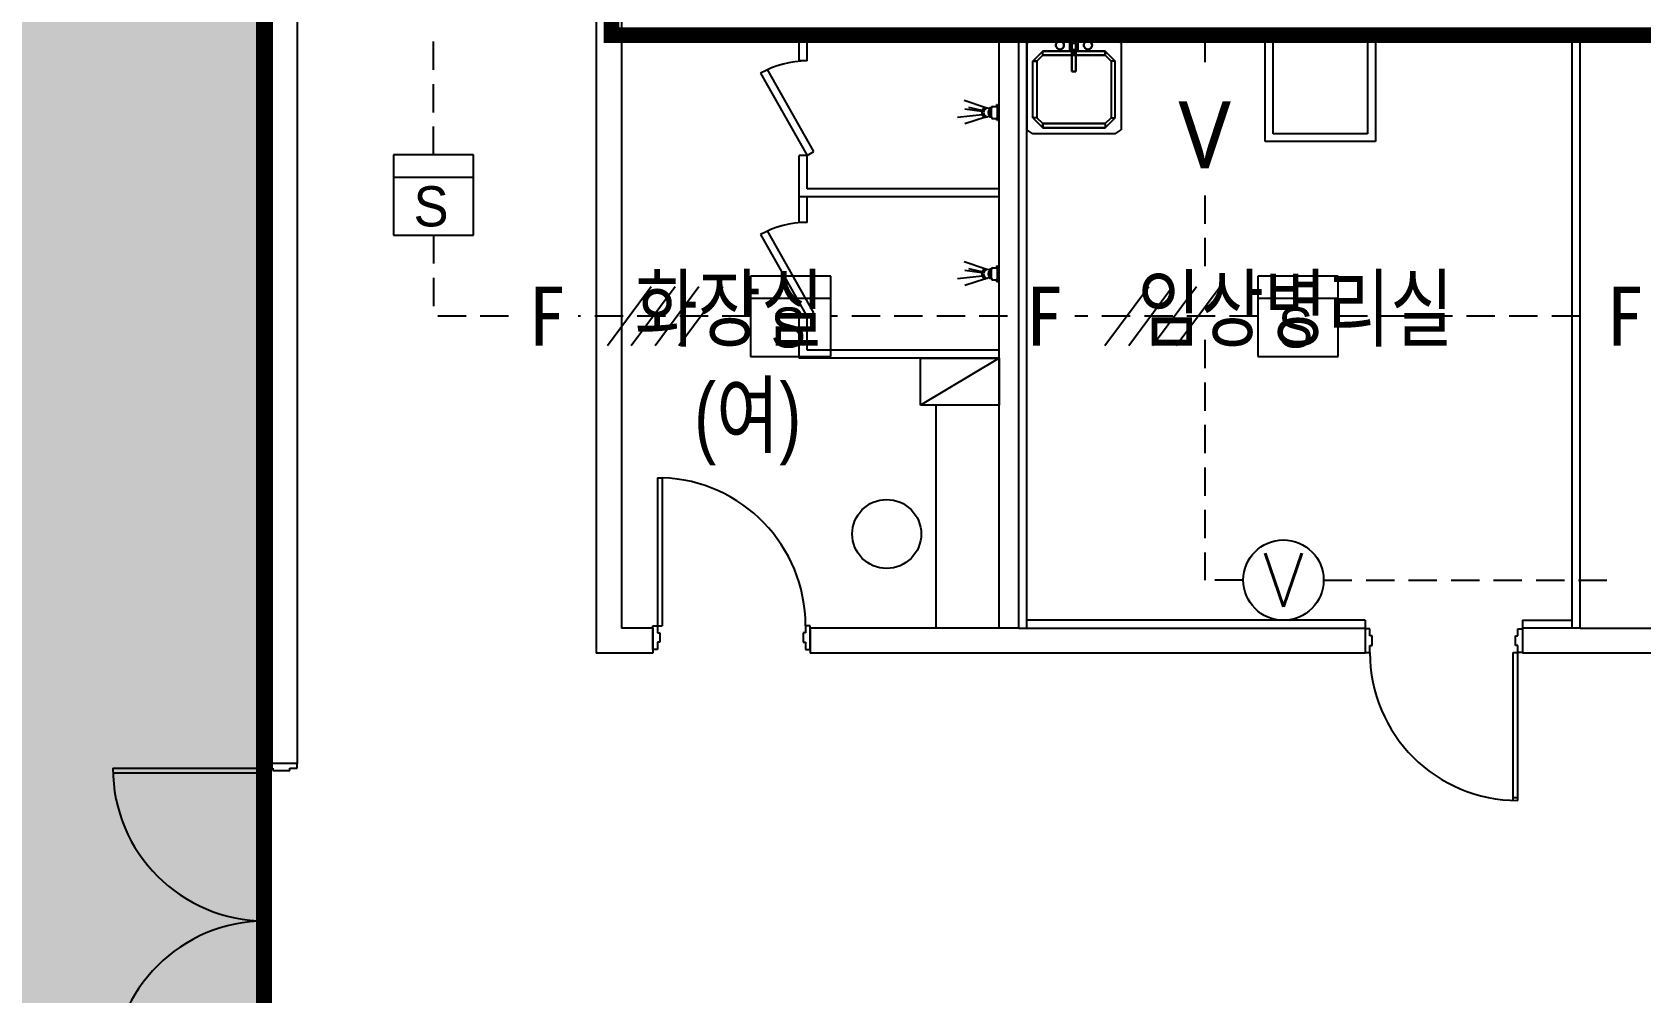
# Model space of a CAD drawing. Header units: millimetres. Extents: x 1710 to 94914, y 1329 to 63037.
# Drawn here: x 22099 to 32318, y 29838 to 35939 of the extents above; entities that cross this region are included whole.
import ezdxf
from ezdxf.enums import TextEntityAlignment as Align

# ---------------------------------------------------------------- set-up
doc = ezdxf.new("R2010")
doc.units = ezdxf.units.MM
doc.header["$LTSCALE"] = 120
doc.linetypes.add('HIDDENX2', pattern=[0.75, 0.5, -0.25])
for name, color, linetype in [('2구역', 6, 'Continuous'), ('6구역', 51, 'Continuous'), ('ARCH', 9, 'Continuous'), ('DET', 2, 'Continuous'), ('DET-S', 2, 'Continuous'), ('fire', 2, 'Continuous'), ('fire-l', 4, 'Continuous'), ('STROBE', 1, 'Continuous'), ('공사제외', 5, 'Continuous'), ('동물실', 9, 'Continuous')]:
    doc.layers.add(name, color=color, linetype=linetype)
doc.styles.add('GHD', font='')
doc.styles.add('ghs', font='')
doc.styles.get("Standard").update_dxf_attribs({"font": 'SIMPLEX.shx'})
doc.styles.add('SUKWOO', font='malgun.ttf')
doc.styles.add('돋움', font='')
doc.styles.get('GHD').set_extended_font_data('Dotum')
doc.styles.get('ghs').set_extended_font_data('Dotum')
doc.styles.get('돋움').set_extended_font_data('DotumChe')

# ---------------------------------------------------------------- blocks, each defined once
blk = doc.blocks.new('SINK')
at = {"layer": '동물실'}
for p, q in [((0, 262), (25, 300)), ((0, 262), (0, -262)), ((25, 300), (575, 300)), ((76, 198), (140, 262)), ((140, 262), (76, 198)), ((140, 236), (102, 198)), ((102, 198), (140, 236)), ((498, 262), (140, 262)), ((140, 262), (140, 236)), ((498, 262), (140, 262)), ((140, 236), (140, 262)), ((140, 236), (498, 236)), ((140, 236), (498, 236)), ((498, 262), (562, 198)), ((498, 236), (498, 262)), ((498, 262), (562, 198)), ((498, 236), (498, 262)), ((498, 236), (536, 198)), ((536, 198), (498, 236)), ((600, 262), (575, 300)), ((600, -262), (600, 262)), ((16, 102), (20, 107)), ((20, 107), (16, 102)), ((16, 102), (20, 107)), ((20, 107), (16, 102)), ((20, 107), (25, 111)), ((25, 111), (20, 107)), ((20, 107), (25, 111)), ((25, 111), (20, 107)), ((25, 111), (32, 114)), ((32, 114), (25, 111)), ((25, 111), (32, 114)), ((32, 114), (25, 111)), ((32, 114), (38, 115)), ((38, 115), (32, 114)), ((32, 114), (38, 115)), ((38, 115), (32, 114)), ((38, 115), (45, 114)), ((45, 114), (38, 115)), ((38, 115), (45, 114)), ((45, 114), (38, 115)), ((45, 114), (51, 111)), ((51, 111), (45, 114)), ((45, 114), (51, 111)), ((51, 111), (45, 114)), ((51, 111), (56, 107)), ((56, 107), (51, 111)), ((51, 111), (56, 107)), ((56, 107), (51, 111)), ((56, 107), (60, 102)), ((60, 102), (56, 107)), ((56, 107), (60, 102)), ((60, 102), (56, 107)), ((76, -198), (76, 198)), ((102, 198), (76, 198)), ((76, 198), (76, -198)), ((102, 198), (76, 198)), ((102, 198), (102, -198)), ((102, -198), (102, 198)), ((536, -198), (536, 198)), ((562, 198), (536, 198)), ((536, 198), (536, -198)), ((536, 198), (562, 198)), ((562, 198), (562, -198)), ((562, -198), (562, 198)), ((13, 89), (14, 96)), ((14, 96), (13, 89)), ((13, 89), (14, 96)), ((14, 96), (13, 89)), ((14, 82), (13, 89)), ((13, 89), (14, 82)), ((14, 82), (13, 89)), ((13, 89), (14, 82)), ((25, 13), (13, 25)), ((13, 25), (13, -25)), ((76, 25), (13, 25)), ((25, 13), (13, 25)), ((14, 96), (16, 102)), ((16, 102), (14, 96)), ((14, 96), (16, 102)), ((16, 102), (14, 96)), ((16, 76), (14, 82)), ((14, 82), (16, 76)), ((16, 76), (14, 82)), ((14, 82), (16, 76)), ((20, 71), (16, 76)), ((16, 76), (20, 71)), ((20, 71), (16, 76)), ((16, 76), (20, 71)), ((25, 67), (20, 71)), ((20, 71), (25, 67)), ((25, 67), (20, 71)), ((20, 71), (25, 67)), ((32, 64), (25, 67)), ((25, 67), (32, 64)), ((32, 64), (25, 67)), ((25, 67), (32, 64)), ((25, 13), (25, -13)), ((89, 13), (25, 13)), ((25, 13), (25, -13)), ((25, 13), (64, 13)), ((89, 13), (25, 13)), ((38, 64), (32, 64)), ((32, 64), (38, 64)), ((38, 64), (32, 64)), ((32, 64), (38, 64)), ((38, 64), (45, 64)), ((45, 64), (38, 64)), ((38, 64), (45, 64)), ((45, 64), (38, 64)), ((51, 67), (45, 64)), ((45, 64), (51, 67)), ((51, 67), (45, 64)), ((45, 64), (51, 67)), ((56, 71), (51, 67)), ((51, 67), (56, 71)), ((56, 71), (51, 67)), ((51, 67), (56, 71)), ((60, 76), (56, 71)), ((56, 71), (60, 76)), ((60, 76), (56, 71)), ((56, 71), (60, 76)), ((60, 102), (63, 96)), ((63, 96), (60, 102)), ((60, 102), (63, 96)), ((63, 96), (60, 102)), ((63, 82), (60, 76)), ((60, 76), (63, 82)), ((63, 82), (60, 76)), ((60, 76), (63, 82)), ((63, 96), (64, 89)), ((64, 89), (63, 96)), ((63, 96), (64, 89)), ((64, 89), (63, 96)), ((64, 89), (63, 82)), ((63, 82), (64, 89)), ((64, 89), (63, 82)), ((63, 82), (64, 89)), ((76, 25), (64, 13)), ((64, 13), (76, 25)), ((64, 13), (64, -13)), ((102, 13), (64, 13)), ((64, 13), (64, -13)), ((102, 13), (64, 13)), ((76, -25), (76, 25)), ((89, 13), (204, 13)), ((89, -13), (89, 13)), ((89, -13), (89, 13)), ((89, 13), (102, 13)), ((102, 13), (89, 13)), ((89, 13), (204, 13)), ((102, 13), (204, 13)), ((102, 13), (102, -13)), ((102, -13), (102, 13)), ((204, 13), (102, 13)), ((204, 13), (204, -13)), ((204, 13), (204, -13)), ((204, -13), (204, 13)), ((204, 13), (204, -13)), ((25, -13), (13, -25)), ((25, -13), (13, -25)), ((13, -25), (76, -25)), ((13, -89), (14, -82)), ((14, -82), (13, -89)), ((13, -89), (14, -82)), ((14, -82), (13, -89)), ((14, -96), (13, -89)), ((13, -89), (14, -96)), ((14, -96), (13, -89)), ((13, -89), (14, -96)), ((14, -82), (16, -76)), ((16, -76), (14, -82)), ((14, -82), (16, -76)), ((16, -76), (14, -82)), ((16, -102), (14, -96)), ((14, -96), (16, -102)), ((16, -102), (14, -96)), ((14, -96), (16, -102)), ((16, -76), (20, -71)), ((20, -71), (16, -76)), ((16, -76), (20, -71)), ((20, -71), (16, -76)), ((20, -107), (16, -102)), ((16, -102), (20, -107)), ((20, -107), (16, -102)), ((16, -102), (20, -107)), ((20, -71), (25, -67)), ((25, -67), (20, -71)), ((20, -71), (25, -67)), ((25, -67), (20, -71)), ((25, -13), (89, -13)), ((25, -13), (64, -13)), ((89, -13), (25, -13)), ((25, -67), (32, -64)), ((32, -64), (25, -67)), ((25, -67), (32, -64)), ((32, -64), (25, -67)), ((32, -64), (38, -64)), ((38, -64), (32, -64)), ((32, -64), (38, -64)), ((38, -64), (32, -64)), ((38, -64), (45, -64)), ((45, -64), (38, -64)), ((38, -64), (45, -64)), ((45, -64), (38, -64)), ((45, -64), (51, -67)), ((51, -67), (45, -64)), ((45, -64), (51, -67)), ((51, -67), (45, -64)), ((51, -67), (56, -71)), ((56, -71), (51, -67)), ((51, -67), (56, -71)), ((56, -71), (51, -67)), ((56, -71), (60, -76)), ((60, -76), (56, -71)), ((56, -71), (60, -76)), ((60, -76), (56, -71)), ((60, -102), (56, -107)), ((56, -107), (60, -102)), ((60, -102), (56, -107)), ((56, -107), (60, -102)), ((60, -76), (63, -82)), ((63, -82), (60, -76)), ((60, -76), (63, -82)), ((63, -82), (60, -76)), ((63, -96), (60, -102)), ((60, -102), (63, -96)), ((63, -96), (60, -102)), ((60, -102), (63, -96)), ((63, -82), (64, -89)), ((63, -82), (64, -89)), ((64, -89), (63, -82)), ((63, -82), (64, -89)), ((64, -89), (63, -96)), ((63, -96), (64, -89)), ((64, -89), (63, -96)), ((63, -96), (64, -89)), ((64, -13), (76, -25)), ((76, -25), (64, -13)), ((64, -13), (102, -13)), ((64, -13), (102, -13)), ((204, -13), (89, -13)), ((102, -13), (89, -13)), ((89, -13), (204, -13)), ((102, -13), (89, -13)), ((204, -13), (102, -13)), ((204, -13), (102, -13)), ((25, -111), (20, -107)), ((20, -107), (25, -111)), ((25, -111), (20, -107)), ((20, -107), (25, -111)), ((32, -114), (25, -111)), ((25, -111), (32, -114)), ((32, -114), (25, -111)), ((25, -111), (32, -114)), ((38, -115), (32, -114)), ((32, -114), (38, -115)), ((38, -115), (32, -114)), ((32, -114), (38, -115)), ((45, -114), (38, -115)), ((38, -115), (45, -114)), ((45, -114), (38, -115)), ((38, -115), (45, -114)), ((51, -111), (45, -114)), ((45, -114), (51, -111)), ((51, -111), (45, -114)), ((45, -114), (51, -111)), ((56, -107), (51, -111)), ((51, -111), (56, -107)), ((56, -107), (51, -111)), ((51, -111), (56, -107)), ((140, -262), (76, -198)), ((76, -198), (102, -198)), ((76, -198), (140, -262)), ((102, -198), (76, -198)), ((102, -198), (140, -236)), ((140, -236), (102, -198)), ((562, -198), (498, -262)), ((498, -236), (536, -198)), ((498, -262), (562, -198)), ((536, -198), (498, -236)), ((536, -198), (562, -198)), ((536, -198), (562, -198)), ((0, -262), (25, -300)), ((25, -300), (575, -300)), ((140, -236), (498, -236)), ((140, -262), (140, -236)), ((140, -236), (498, -236)), ((140, -262), (140, -236)), ((498, -262), (140, -262)), ((498, -262), (140, -262)), ((498, -236), (498, -262)), ((498, -236), (498, -262)), ((600, -262), (575, -300))]:
    blk.add_line(p, q, dxfattribs=at)
blk = doc.blocks.new('e-01')
at = {"layer": 'DET'}
for p, q in [((1.5, 1.5), (-1.5, 1.5)), ((-1.5, 1.5), (-1.5, -1.5)), ((1.5, -1.5), (1.5, 1.5)), ((1.5, 0.66), (-1.5, 0.66))]:
    blk.add_line(p, q, dxfattribs=at)
at = {"layer": 'DET-S'}
blk.add_line((-1.5, -1.5), (1.5, -1.5), dxfattribs=at)
at = {"layer": 'DET', "color": 1, "style": 'ghs'}
blk.add_text('S', height=1.5, dxfattribs=at).set_placement((-0.745, -1.172))
blk = doc.blocks.new('01')
at = {"layer": 'fire'}
for p, q in [((-0.079, 1.25), (-1.937, -1.25)), ((0.929, 1.25), (-0.929, -1.25)), ((1.937, 1.25), (0.079, -1.25)), ((2.944, 1.25), (1.087, -1.25))]:
    blk.add_line(p, q, dxfattribs=at)
blk = doc.blocks.new('e-07')
at = {"layer": 'fire'}
blk.add_circle((0, 1.5), 1.5, dxfattribs=at)
at = {"layer": 'STROBE'}
blk.add_line((0, 3), (0, 2.99), dxfattribs=at)
at = {"layer": 'fire', "color": 1}
blk.add_text('V', height=2, dxfattribs=at).set_placement((0, 1.5), align=Align.MIDDLE)

msp = doc.modelspace()

# ---------------------------------------------------------------- hatches: boundary and pattern name
at = {"layer": '공사제외', "linetype": 'Continuous'}
msp.add_hatch(color=253, dxfattribs=at).paths.add_polyline_path([(23571.3, 52274.1), (10031.3, 52274.1), (10031.3, 28344.3), (23571.3, 28344.3)])

# ---------------------------------------------------------------- linework, layer by layer
at = {"layer": '2구역', "linetype": 'Continuous', "const_width": 100, "elevation": 0}
msp.add_lwpolyline([(25778.8, 44357), (25778.8, 35920.8), (37056.3, 35920.8), (37056.3, 44357)], close=True, dxfattribs=at)
at = {"layer": '6구역', "linetype": 'Continuous', "const_width": 100, "elevation": 0}
for points in [[(25778.8, 44357), (23571.3, 44357), (23571.3, 28344.1), (29881.3, 28344.3), (29881.3, 29394.2), (33086.3, 29394.2), (33086.3, 28794.2), (40481.3, 28794.2), (40481.3, 28562.8), (44815.8, 27130.2), (45367.1, 28216.9), (47646.4, 27639), (50928.6, 27153), (53956.4, 27051.3)], [(60281.3, 31994.2), (50381.3, 31994.2), (50381.3, 35944.2), (52581.3, 35944.2), (52581.3, 42084.2), (40531.3, 42084.2), (40531.3, 44357), (37056.3, 44357), (37056.3, 37968.3), (36105.3, 37968.3), (36105.3, 35920.8), (25778.8, 35920.8), (25778.8, 44357)]]:
    msp.add_lwpolyline(points, dxfattribs=at)
at = {"layer": 'ARCH', "color": 9}
for p, q in [((23571.3, 42724, 0), (23571.3, 31294.2, 0)), ((23621.3, 42694.2, 0), (23621.3, 31264.2, 0)), ((23781.3, 42694.2, 0), (23781.3, 31294.2, 0)), ((25681.3, 40944.2, 0), (25681.3, 31994.2, 0)), ((25681.3, 40944.2, 0), (25681.3, 31994.2, 0)), ((25841.3, 40944.2, 0), (25841.3, 35894.2, 0)), ((25841.3, 35934.2, 0), (25841.3, 32154.2, 0)), ((25841.3, 35894.2, 0), (36821.3, 35894.2, 0)), ((26971.3, 35756.4, 0), (26971.3, 35894.2, 0)), ((27021.3, 35756.4, 0), (27021.3, 35894.2, 0)), ((28241.3, 32154.2, 0), (28241.3, 35894.2, 0)), ((28366.3, 32154.2, 0), (28366.3, 35894.2, 0)), ((28416.3, 32154.2, 0), (28416.3, 35894.2, 0)), ((29931.3, 35294.2, 0), (29931.3, 35894.2, 0)), ((29931.3, 35244.2, 0), (29931.3, 35894.2, 0)), ((29981.3, 35294.2, 0), (29981.3, 35894.2, 0)), ((29981.3, 35294.2, 0), (29981.3, 35894.2, 0)), ((30581.3, 35894.2, 0), (30581.3, 35294.2, 0)), ((30581.3, 35894.2, 0), (30581.3, 35294.2, 0)), ((30631.3, 35894.2, 0), (30631.3, 35294.2, 0)), ((30631.3, 35894.2, 0), (30631.3, 35244.2, 0)), ((31881.3, 32154.2, 0), (31881.3, 35894.2, 0)), ((31931.3, 32154.2, 0), (31931.3, 35894.2, 0)), ((26726.1, 35678.7, 0), (27021.3, 35156.4, 0)), ((27064.9, 35181, 0), (26770.7, 35701.5, 0)), ((27021.3, 35756.4, 0), (26971.3, 35756.4, 0)), ((28157, 35459.4, 0), (28019.1, 35504.6, 0)), ((28200, 35467.1, 0), (28223, 35467.1, 0)), ((28226, 35479.3, 0), (28231, 35479.3, 0)), ((28226, 35466.5, 0), (28226, 35479.3, 0)), ((28231, 35379.3, 0), (28231, 35479.3, 0)), ((28132.9, 35415.1, 0), (27976.2, 35396.8, 0)), ((28154.7, 35398.4, 0), (28024.1, 35356.2, 0)), ((28130.8, 35434.8, 0), (28024.3, 35449.8, 0)), ((28132.2, 35441.2, 0), (28047.8, 35460.4, 0)), ((28187.8, 35452.2, 0), (28157, 35459.4, 0)), ((28187.8, 35406, 0), (28157, 35398.8, 0)), ((28181, 35453.8, 0), (28181, 35457.1, 0)), ((28181, 35401.1, 0), (28181, 35404.4, 0)), ((28192, 35459.1, 0), (28183, 35459.1, 0)), ((28192, 35399.1, 0), (28183, 35399.1, 0)), ((28183.3, 35442.9, 0), (28192, 35442.9, 0)), ((28183.3, 35415.3, 0), (28192, 35415.3, 0)), ((28192, 35429.1, 0), (28192, 35459.1, 0)), ((28192, 35399.1, 0), (28192, 35429.1, 0)), ((28200, 35391.1, 0), (28223, 35391.1, 0)), ((28226, 35379.3, 0), (28226, 35391.7, 0)), ((28226, 35379.3, 0), (28231, 35379.3, 0)), ((28231, 35399.1, 0), (28231, 35459.1, 0)), ((30581.3, 35294.2, 0), (29981.3, 35294.2, 0)), ((30581.3, 35294.2, 0), (29981.3, 35294.2, 0)), ((27021.3, 35156.4, 0), (26971.3, 35156.4, 0)), ((26971.3, 34894.2, 0), (26971.3, 35156.4, 0)), ((27021.3, 35156.4, 0), (27064.9, 35181, 0)), ((27021.3, 34944.2, 0), (27021.3, 35156.4, 0)), ((30631.3, 35244.2, 0), (29931.3, 35244.2, 0)), ((30581.3, 35244.2, 0), (29981.3, 35244.2, 0)), ((26971.3, 34731.4, 0), (26971.3, 34894.2, 0)), ((28241.3, 34894.2, 0), (26971.3, 34894.2, 0)), ((28241.3, 34944.2, 0), (27021.3, 34944.2, 0)), ((27021.3, 34731.4, 0), (27021.3, 34894.2, 0)), ((26726.1, 34653.7, 0), (27021.3, 34131.4, 0)), ((27064.9, 34156, 0), (26770.7, 34676.5, 0)), ((27021.3, 34731.4, 0), (26971.3, 34731.4, 0)), ((28157, 34434.4, 0), (28019.1, 34479.6, 0)), ((28200, 34442.1, 0), (28223, 34442.1, 0)), ((28226, 34454.3, 0), (28231, 34454.3, 0)), ((28226, 34441.5, 0), (28226, 34454.3, 0)), ((28231, 34354.3, 0), (28231, 34454.3, 0)), ((28132.9, 34390.1, 0), (27976.2, 34371.8, 0)), ((28154.7, 34373.4, 0), (28024.1, 34331.2, 0)), ((28130.8, 34409.8, 0), (28024.3, 34424.8, 0)), ((28132.2, 34416.2, 0), (28047.8, 34435.4, 0)), ((28187.8, 34427.2, 0), (28157, 34434.4, 0)), ((28187.8, 34381, 0), (28157, 34373.8, 0)), ((28181, 34428.8, 0), (28181, 34432.1, 0)), ((28181, 34376.1, 0), (28181, 34379.4, 0)), ((28192, 34434.1, 0), (28183, 34434.1, 0)), ((28192, 34374.1, 0), (28183, 34374.1, 0)), ((28183.3, 34417.9, 0), (28192, 34417.9, 0)), ((28183.3, 34390.3, 0), (28192, 34390.3, 0)), ((28192, 34404.1, 0), (28192, 34434.1, 0)), ((28192, 34374.1, 0), (28192, 34404.1, 0)), ((28200, 34366.1, 0), (28223, 34366.1, 0)), ((28226, 34354.3, 0), (28226, 34366.7, 0)), ((28226, 34354.3, 0), (28231, 34354.3, 0)), ((28231, 34374.1, 0), (28231, 34434.1, 0)), ((27021.3, 34131.4, 0), (27064.9, 34156, 0)), ((27021.3, 34131.4, 0), (26971.3, 34131.4, 0)), ((26971.3, 33869.2, 0), (26971.3, 34131.4, 0)), ((27021.3, 33919.2, 0), (27021.3, 34131.4, 0)), ((28241.3, 33869.2, 0), (26971.3, 33869.2, 0)), ((28241.3, 33919.2, 0), (27021.3, 33919.2, 0)), ((28241.3, 33869.2, 0), (27741.3, 33569.2, 0)), ((27741.3, 33569.2, 0), (27741.3, 33869.2, 0)), ((27741.3, 33869.2, 0), (28241.3, 33869.2, 0)), ((28241.3, 33869.2, 0), (28241.3, 33569.2, 0)), ((28241.3, 33569.2, 0), (27741.3, 33569.2, 0)), ((27841.3, 32154.2, 0), (27841.3, 33569.2, 0)), ((26071.3, 33109.2, 0), (26071.3, 32169.2, 0)), ((26071.3, 33109.2, 0), (26101.3, 33109.2, 0)), ((26071.3, 33109.2, 0), (26071.3, 32169.2, 0)), ((26071.3, 33109.2, 0), (26101.3, 33109.2, 0)), ((26101.3, 33109.2, 0), (26101.3, 32169.2, 0)), ((26101.3, 33109.2, 0), (26101.3, 32169.2, 0)), ((30566.3, 32204.2, 0), (28416.3, 32204.2, 0)), ((30566.3, 32204.2, 0), (30566.3, 32154.2, 0)), ((31566.3, 32204.2, 0), (31881.3, 32204.2, 0)), ((31566.3, 32204.2, 0), (31566.3, 32154.2, 0)), ((26041.3, 32154.2, 0), (25841.3, 32154.2, 0)), ((26041.3, 32019.2, 0), (26041.3, 32169.2, 0)), ((26041.3, 32169.2, 0), (26071.3, 32169.2, 0)), ((26041.3, 32019.2, 0), (26041.3, 32169.2, 0)), ((26041.3, 32169.2, 0), (26071.3, 32169.2, 0)), ((26041.3, 32154.2, 0), (26041.3, 31994.2, 0)), ((26071.3, 32169.2, 0), (26101.3, 32169.2, 0)), ((26071.3, 32169.2, 0), (26101.3, 32169.2, 0)), ((26071.3, 32169.2, 0), (26071.3, 32124.2, 0)), ((26071.3, 32169.2, 0), (26071.3, 32124.2, 0)), ((26071.3, 32124.2, 0), (26086.3, 32124.2, 0)), ((26071.3, 32124.2, 0), (26086.3, 32124.2, 0)), ((26086.3, 32124.2, 0), (26086.3, 32064.2, 0)), ((26086.3, 32124.2, 0), (26086.3, 32064.2, 0)), ((27011.3, 32124.2, 0), (26996.3, 32124.2, 0)), ((26996.3, 32124.2, 0), (26996.3, 32064.2, 0)), ((27011.3, 32124.2, 0), (26996.3, 32124.2, 0)), ((26996.3, 32124.2, 0), (26996.3, 32064.2, 0)), ((27041.3, 32169.2, 0), (27011.3, 32169.2, 0)), ((27011.3, 32169.2, 0), (27011.3, 32124.2, 0)), ((27041.3, 32169.2, 0), (27011.3, 32169.2, 0)), ((27011.3, 32169.2, 0), (27011.3, 32124.2, 0)), ((27041.3, 32019.2, 0), (27041.3, 32169.2, 0)), ((27041.3, 32019.2, 0), (27041.3, 32169.2, 0)), ((28366.3, 32154.2, 0), (27041.3, 32154.2, 0)), ((27041.3, 32154.2, 0), (27041.3, 31994.2, 0)), ((28366.3, 32154.2, 0), (30566.3, 32154.2, 0)), ((30566.3, 32154.2, 0), (30566.3, 31994.2, 0)), ((30566.3, 32149.2, 0), (30566.3, 31999.2, 0)), ((30596.3, 32149.2, 0), (30566.3, 32149.2, 0)), ((30566.3, 32149.2, 0), (30566.3, 31999.2, 0)), ((30596.3, 32149.2, 0), (30566.3, 32149.2, 0)), ((30596.3, 32104.2, 0), (30596.3, 32149.2, 0)), ((30596.3, 32104.2, 0), (30596.3, 32149.2, 0)), ((30611.3, 32104.2, 0), (30596.3, 32104.2, 0)), ((30611.3, 32104.2, 0), (30596.3, 32104.2, 0)), ((30611.3, 32044.2, 0), (30611.3, 32104.2, 0)), ((30611.3, 32044.2, 0), (30611.3, 32104.2, 0)), ((31521.3, 32044.2, 0), (31521.3, 32104.2, 0)), ((31521.3, 32104.2, 0), (31536.3, 32104.2, 0)), ((31521.3, 32044.2, 0), (31521.3, 32104.2, 0)), ((31521.3, 32104.2, 0), (31536.3, 32104.2, 0)), ((31536.3, 32104.2, 0), (31536.3, 32149.2, 0)), ((31536.3, 32149.2, 0), (31566.3, 32149.2, 0)), ((31536.3, 32104.2, 0), (31536.3, 32149.2, 0)), ((31536.3, 32149.2, 0), (31566.3, 32149.2, 0)), ((31566.3, 32154.2, 0), (31566.3, 31994.2, 0)), ((31931.3, 32154.2, 0), (31566.3, 32154.2, 0)), ((31566.3, 32149.2, 0), (31566.3, 31999.2, 0)), ((31566.3, 32149.2, 0), (31566.3, 31999.2, 0)), ((31931.3, 32154.2, 0), (35204.6, 32154.2, 0)), ((26041.3, 31994.2, 0), (25681.3, 31994.2, 0)), ((26071.3, 32019.2, 0), (26041.3, 32019.2, 0)), ((26071.3, 32019.2, 0), (26041.3, 32019.2, 0)), ((26086.3, 32064.2, 0), (26071.3, 32064.2, 0)), ((26071.3, 32064.2, 0), (26071.3, 32019.2, 0)), ((26086.3, 32064.2, 0), (26071.3, 32064.2, 0)), ((26071.3, 32064.2, 0), (26071.3, 32019.2, 0)), ((26996.3, 32064.2, 0), (27011.3, 32064.2, 0)), ((26996.3, 32064.2, 0), (27011.3, 32064.2, 0)), ((27011.3, 32064.2, 0), (27011.3, 32019.2, 0)), ((27011.3, 32064.2, 0), (27011.3, 32019.2, 0)), ((27011.3, 32019.2, 0), (27041.3, 32019.2, 0)), ((27011.3, 32019.2, 0), (27041.3, 32019.2, 0)), ((30566.3, 31994.2, 0), (27041.3, 31994.2, 0)), ((30566.3, 31999.2, 0), (30596.3, 31999.2, 0)), ((30566.3, 31999.2, 0), (30596.3, 31999.2, 0)), ((30596.3, 31999.2, 0), (30596.3, 32044.2, 0)), ((30596.3, 32044.2, 0), (30611.3, 32044.2, 0)), ((30596.3, 31999.2, 0), (30596.3, 32044.2, 0)), ((30596.3, 32044.2, 0), (30611.3, 32044.2, 0)), ((31506.4, 31059.2, 0), (31506.4, 31999.2, 0)), ((31506.4, 31999.2, 0), (31536.3, 31999.2, 0)), ((31506.4, 31059.2, 0), (31506.4, 31999.2, 0)), ((31536.3, 32044.2, 0), (31521.3, 32044.2, 0)), ((31536.3, 32044.2, 0), (31521.3, 32044.2, 0)), ((31536.3, 31999.2, 0), (31536.3, 32044.2, 0)), ((31536.3, 31999.2, 0), (31536.3, 32044.2, 0)), ((31536.3, 31059.2, 0), (31536.3, 31999.2, 0)), ((31536.3, 31059.2, 0), (31536.3, 31999.2, 0)), ((31566.3, 31999.2, 0), (31536.3, 31999.2, 0)), ((31566.3, 31999.2, 0), (31536.3, 31999.2, 0)), ((35204.6, 31994.2, 0), (31566.3, 31994.2, 0)), ((23581.3, 31294.2, 0), (23571.3, 31294.2, 0)), ((23781.3, 31294.2, 0), (23581.3, 31294.2, 0)), ((23581.3, 31294.2, 0), (23581.3, 31264.2, 0)), ((23781.3, 31294.2, 0), (23581.3, 31294.2, 0)), ((23581.3, 31294.2, 0), (23581.3, 31264.2, 0)), ((23781.3, 31264.2, 0), (23781.3, 31294.2, 0)), ((23781.3, 31264.2, 0), (23781.3, 31294.2, 0)), ((22611.3, 31264.2, 0), (23581.3, 31264.2, 0)), ((22611.3, 31264.2, 0), (23581.3, 31264.2, 0)), ((22611.8, 31234.2, 0), (23581.3, 31234.2, 0)), ((22611.8, 31234.2, 0), (23581.3, 31234.2, 0)), ((23581.3, 31264.2, 0), (23626.3, 31264.2, 0)), ((23581.3, 31264.2, 0), (23626.3, 31264.2, 0)), ((23626.3, 31264.2, 0), (23581.3, 31264.2, 0)), ((23626.3, 31264.2, 0), (23626.3, 31249.2, 0)), ((23626.3, 31264.2, 0), (23626.3, 31249.2, 0)), ((23626.3, 31249.2, 0), (23736.3, 31249.2, 0)), ((23626.3, 31249.2, 0), (23736.3, 31249.2, 0)), ((23736.3, 31249.2, 0), (23736.3, 31264.2, 0)), ((23736.3, 31264.2, 0), (23781.3, 31264.2, 0)), ((23736.3, 31249.2, 0), (23736.3, 31264.2, 0)), ((23736.3, 31264.2, 0), (23781.3, 31264.2, 0)), ((31506.4, 31079.2, 0), (31536.3, 31079.2, 0))]:
    msp.add_line(p, q, dxfattribs=at)
msp.add_circle((27527, 32751.9, 0), 219.1, dxfattribs=at)
for centre, radius, start, end in [((27021.3, 35156.4, 0), 600, 90, 119.47589), ((28200, 35459.1, 0), 8, 90, 180), ((28223, 35459.1, 0), 8, 0, 90), ((28171.9, 35429.1, 0), 41.5, 162.98678, 180), ((28171.9, 35429.1, 0), 41.5, 180, 197.01322), ((28162.7, 35431.9, 0), 31.9, 143.54641, 162.98678), ((28162.7, 35426.2, 0), 31.9, 197.01322, 216.45359), ((28156.8, 35436.2, 0), 24.6, 119.28052, 143.54641), ((28156.8, 35421.9, 0), 24.6, 216.45359, 240.71948), ((28172.3, 35428.5, 0), 30.2, 116.60074, 178.83245), ((28172.3, 35429.7, 0), 30.2, 181.16755, 243.39926), ((28153.1, 35442.8, 0), 17, 90, 119.28052), ((28153.1, 35415.3, 0), 17, 240.71948, 270), ((28153.1, 35442.8, 0), 17, 76.81862, 90), ((28153.1, 35415.3, 0), 17, 270, 283.18138), ((28166.7, 35433.1, 0), 23.7, 86.04254, 109.38076), ((28166.7, 35425, 0), 23.7, 250.61924, 273.95746), ((28172.3, 35428.5, 0), 30.2, 104.59679, 104.99057), ((28172.3, 35429.7, 0), 30.2, 255.00943, 255.40321), ((28204.1, 35429.1, 0), 32.6, 163.68605, 180), ((28204.1, 35429.1, 0), 32.6, 180, 196.31395), ((28196.1, 35431.4, 0), 24.2, 144.75484, 163.68605), ((28196.1, 35426.7, 0), 24.2, 196.31395, 215.24516), ((28191, 35435, 0), 18, 120.37899, 144.75484), ((28191, 35423.2, 0), 18, 215.24516, 239.62101), ((28207.1, 35429.1, 0), 30.1, 169.27274, 180), ((28207.1, 35429.1, 0), 30.1, 180, 190.72726), ((28195.3, 35431.3, 0), 18.1, 155.42253, 169.27274), ((28195.3, 35426.8, 0), 18.1, 190.72726, 204.57747), ((28187.9, 35434.7, 0), 9.93, 132.16593, 155.42253), ((28187.9, 35423.5, 0), 9.93, 204.57747, 227.83407), ((28183, 35457.1, 0), 2, 90, 180), ((28183, 35401.1, 0), 2, 180, 270), ((28183.3, 35439.7, 0), 3.12, 90, 132.16593), ((28183.3, 35418.4, 0), 3.12, 227.83407, 270), ((28187.8, 35440.4, 0), 11.7, 90, 120.37899), ((28187.8, 35417.7, 0), 11.7, 239.62101, 270), ((28187.8, 35440.4, 0), 11.7, 69.23985, 90), ((28187.8, 35417.7, 0), 11.7, 270, 290.76015), ((28200, 35399.1, 0), 8, 180, 270), ((28223, 35399.1, 0), 8, 270, 0), ((27021.3, 34131.4, 0), 600, 90, 119.47589), ((28200, 34434.1, 0), 8, 90, 180), ((28223, 34434.1, 0), 8, 0, 90), ((28171.9, 34404.1, 0), 41.5, 162.98678, 180), ((28171.9, 34404.1, 0), 41.5, 180, 197.01322), ((28162.7, 34406.9, 0), 31.9, 143.54641, 162.98678), ((28162.7, 34401.2, 0), 31.9, 197.01322, 216.45359), ((28156.8, 34411.2, 0), 24.6, 119.28052, 143.54641), ((28156.8, 34396.9, 0), 24.6, 216.45359, 240.71948), ((28172.3, 34403.5, 0), 30.2, 116.60074, 178.83245), ((28172.3, 34404.7, 0), 30.2, 181.16755, 243.39926), ((28153.1, 34417.8, 0), 17, 90, 119.28052), ((28153.1, 34390.3, 0), 17, 240.71948, 270), ((28153.1, 34417.8, 0), 17, 76.81862, 90), ((28153.1, 34390.3, 0), 17, 270, 283.18138), ((28166.7, 34408.1, 0), 23.7, 86.04254, 109.38076), ((28166.7, 34400, 0), 23.7, 250.61924, 273.95746), ((28172.3, 34403.5, 0), 30.2, 104.59679, 104.99057), ((28172.3, 34404.7, 0), 30.2, 255.00943, 255.40321), ((28204.1, 34404.1, 0), 32.6, 163.68605, 180), ((28204.1, 34404.1, 0), 32.6, 180, 196.31395), ((28196.1, 34406.4, 0), 24.2, 144.75484, 163.68605), ((28196.1, 34401.7, 0), 24.2, 196.31395, 215.24516), ((28191, 34410, 0), 18, 120.37899, 144.75484), ((28191, 34398.2, 0), 18, 215.24516, 239.62101), ((28207.1, 34404.1, 0), 30.1, 169.27274, 180), ((28207.1, 34404.1, 0), 30.1, 180, 190.72726), ((28195.3, 34406.3, 0), 18.1, 155.42253, 169.27274), ((28195.3, 34401.8, 0), 18.1, 190.72726, 204.57747), ((28187.9, 34409.7, 0), 9.93, 132.16593, 155.42253), ((28187.9, 34398.5, 0), 9.93, 204.57747, 227.83407), ((28183, 34432.1, 0), 2, 90, 180), ((28183, 34376.1, 0), 2, 180, 270), ((28183.3, 34414.7, 0), 3.12, 90, 132.16593), ((28183.3, 34393.4, 0), 3.12, 227.83407, 270), ((28187.8, 34415.4, 0), 11.7, 90, 120.37899), ((28187.8, 34392.7, 0), 11.7, 239.62101, 270), ((28187.8, 34415.4, 0), 11.7, 69.23985, 90), ((28187.8, 34392.7, 0), 11.7, 270, 290.76015), ((28200, 34374.1, 0), 8, 180, 270), ((28223, 34374.1, 0), 8, 270, 0), ((26071.3, 32169.2, 0), 940, 360, 88.1729), ((31536.3, 31999.2, 0), 940, 180, 270), ((23581.3, 31264.2, 0), 970, 180.00002, 270.00001), ((23581.3, 31264.2, 0), 970, 180.00002, 270.00001), ((23581.3, 29324.2, 0), 970, 90.00001, 180), ((23581.3, 29324.2, 0), 970, 90.00001, 180)]:
    msp.add_arc(centre, radius, start, end, dxfattribs=at)
at = {"layer": 'fire-l', "color": 3, "linetype": 'HIDDENX2', "ltscale": 3}
for p, q in [((29547.1, 36199.2, 0), (29547.1, 35680, 0)), ((29547.1, 34902.7, 0), (29547.1, 34375.1, 0)), ((29547.1, 33985.1, 0), (29547.1, 32459.2, 0)), ((29792.1, 32459.2, 0), (29547.1, 32459.2, 0)), ((30302.1, 32459.2, 0), (32175.5, 32459.2, 0))]:
    msp.add_line(p, q, dxfattribs=at)
at = {"layer": 'fire-l', "linetype": 'HIDDENX2', "ltscale": 3}
for p, q in [((24648, 35159.8, 0), (24648, 35882.7, 0)), ((24648, 34649.8, 0), (24648, 34135.1, 0)), ((25125.2, 34135.1, 0), (24648, 34135.1, 0)), ((26662.8, 34135.1, 0), (25567.7, 34135.1, 0)), ((28294.8, 34135.1, 0), (27172.8, 34135.1, 0)), ((29884.4, 34135.1, 0), (28722.1, 34135.1, 0)), ((31931.3, 34135.1, 0), (30394.4, 34135.1, 0))]:
    msp.add_line(p, q, dxfattribs=at)
at = {"layer": '공사제외', "linetype": 'Continuous', "elevation": 0}
msp.add_lwpolyline([(23571.3, 52274.1), (10031.3, 52274.1), (10031.3, 28344.3), (23571.3, 28344.3)], close=True, dxfattribs=at)

# ---------------------------------------------------------------- block references
at = {"layer": 'ARCH', "color": 9, "xscale": -1, "rotation": 90}
msp.add_blockref('SINK', (28716.3, 35894.2, 0), dxfattribs=at)
at = {"layer": 'fire-l', "xscale": 170, "yscale": 170, "zscale": 170}
for name, p in [('e-01', (24648, 34904.8, 0)), ('e-01', (26917.8, 34135.1, 0)), ('e-01', (30139.4, 34135.1, 0)), ('e-07', (30047.1, 32204.2, 0))]:
    msp.add_blockref(name, p, dxfattribs=at)
at = {"layer": 'fire-l', "linetype": 'HIDDENX2', "ltscale": 2, "xscale": 150, "yscale": 150, "zscale": 150}
for p in [(26043.6, 34135.1, 0), (29203.6, 34135.1, 0)]:
    msp.add_blockref('01', p, dxfattribs=at)

# ---------------------------------------------------------------- texts
at = {"layer": 'ARCH', "color": 9, "style": 'GHD', "width": 0.8}
for s, p in [('화장실', (25926.5, 33985.1, 0)), ('임상병리실', (29120.2, 33985.1, 0)), ('(여)', (26304.1, 33309, 0))]:
    msp.add_text(s, height=400, dxfattribs=at).set_placement(p)
at = {"layer": 'fire', "linetype": 'HIDDENX2', "ltscale": 2, "style": '돋움'}
for p in [(25368.6, 34135.1, 0), (28528.6, 34135.1, 0), (32216.4, 34135.1, 0)]:
    msp.add_text('F', height=375, dxfattribs=at).set_placement(p, align=Align.MIDDLE)
at = {"layer": 'STROBE', "style": 'SUKWOO'}
msp.add_text('V', height=425, dxfattribs=at).set_placement((29547.1, 35287.2, 0), align=Align.MIDDLE)

doc.saveas('drawing.dxf')
